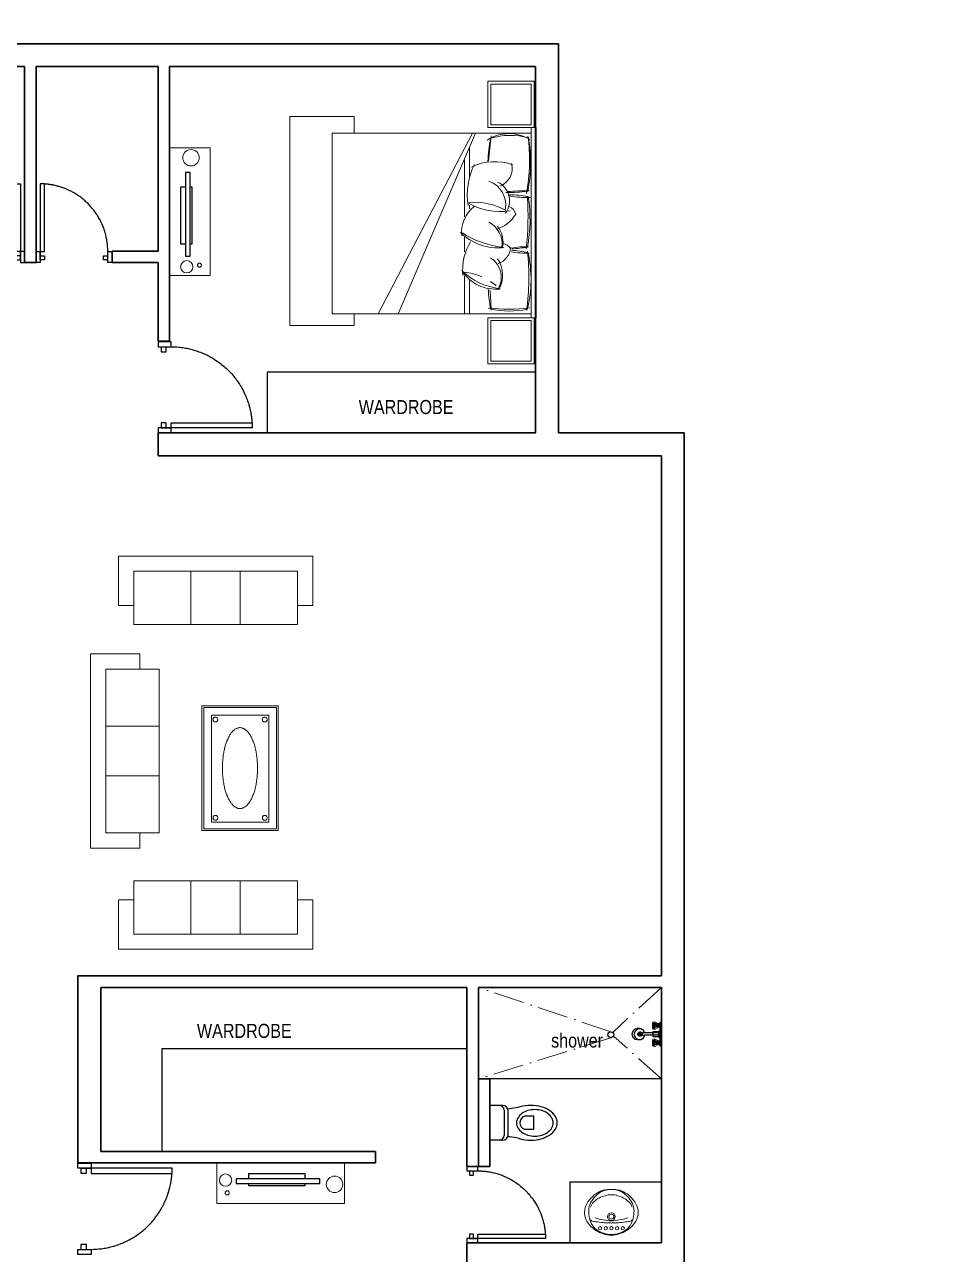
# Model space of a CAD drawing. Extents: x -454308 to 890911, y -14103 to 1343694.
# Drawn here: x 214503.1 to 214859.8, y 650971 to 651454.5 of the extents above; entities that cross this region are included whole.
import ezdxf

# ---------------------------------------------------------------- set-up
doc = ezdxf.new("R2010")
doc.units = 0
doc.header["$MEASUREMENT"] = 0
doc.header["$PDMODE"] = 32
doc.linetypes.add('ACAD_ISO10W100', pattern=[18, 12, -3, 0, -3])
doc.linetypes.add('DOT2', pattern=[3.175, 0, -3.175])
for name, color, linetype in [('A-Door', 144, 'Continuous'), ('cup', 126, 'Continuous'), ('ELE', 7, 'Continuous'), ('FUR', 250, 'Continuous'), ('FURNITURE', 250, 'Continuous'), ('PERSONA', 7, 'Continuous')]:
    doc.layers.add(name, color=color, linetype=linetype)
for name, color, linetype, lineweight in [('A-FURN', 35, 'Continuous', 5), ('A-Wall', 7, 'Continuous', 30), ('AR-FUR', 11, 'Continuous', 9), ('Muebles', 46, 'Continuous', 0), ('P-SANIT', 53, 'Continuous', 9), ('TILE', 252, 'Continuous', 0), ('TXT', 42, 'Continuous', 25)]:
    doc.layers.add(name, color=color, linetype=linetype, lineweight=lineweight)
doc.styles.add('AA_03.50', font='ARIALN.TTF', dxfattribs={"height": 8})
doc.styles.get("Standard").update_dxf_attribs({"font": 'stylu.ttf', "height": 7})
doc.dimstyles.new('AA_03.50', dxfattribs={"dimtxt": 9, "dimasz": 3.25, "dimexe": 1.75, "dimexo": 3.375, "dimgap": 0.09, "dimtad": 0, "dimdec": 0, "dimzin": 3, "dimdsep": 46, "dimlunit": 4, "dimtxsty": 'AA_03.50', "dimblk": 'DOTSMALL', "dimcen": 0.09, "dimclre": 7, "dimadec": 0, "dimazin": 0, "dimtfac": 1, "dimtdec": 0, "dimtofl": 0, "dimtmove": 0, "dimatfit": 3, "dimfxl": 1, "dimtolj": 1, "dimtzin": 0, "dimlwd": -1, "dimarcsym": 0})

# ---------------------------------------------------------------- blocks, each defined once
blk = doc.blocks.new('_DotSmall')
at = {"color": 0, "linetype": 'ByBlock', "const_width": 0.5}
blk.add_lwpolyline([(-0.0625, 0, 1), (0.0625, 0, 1)], format="xyb", close=True, dxfattribs=at)
blk = doc.blocks.new('*D746')
at = {"color": 7, "linetype": 'DOT2', "lineweight": -2}
for p, q in [((214584, 658231.83), (214584, 658117.15)), ((215059, 658231.83), (215059, 658117.15))]:
    blk.add_line(p, q, dxfattribs=at)
at = {"color": 0}
for p, q in [((214584, 658118.9), (214810.13, 658118.9)), ((215059, 658118.9), (214832.86, 658118.9)), ((219968.41, 647579.33), (219998.57, 647579.33)), ((220046.41, 647579.33), (220016.24, 647579.33))]:
    blk.add_line(p, q, dxfattribs=at)
at = {"color": 7, "lineweight": -2}
for p, q in [((219968.41, 647576.48), (219968.41, 647577.58)), ((220046.41, 647576.48), (220046.41, 647577.58))]:
    blk.add_line(p, q, dxfattribs=at)
at = {"layer": 'DEFPOINTS', "color": 0, "lineweight": 30}
for p in [(214584, 658235.21), (215059, 658235.21), (214584, 658118.9), (219968.41, 647579.86), (219968.41, 647579.33), (220046.41, 647579.86)]:
    blk.add_point(p, dxfattribs=at)
at = {"color": 0, "xscale": 3.25, "yscale": 3.25, "zscale": 3.25, "rotation": 180}
for p in [(214584, 658118.9), (219968.41, 647579.33)]:
    blk.add_blockref('_DotSmall', p, dxfattribs=at)
at = {"color": 0, "xscale": 3.25, "yscale": 3.25, "zscale": 3.25}
for p in [(215059, 658118.9), (220046.41, 647579.33)]:
    blk.add_blockref('_DotSmall', p, dxfattribs=at)
at = {"color": 0, "lineweight": 30, "char_height": 8, "attachment_point": 5, "style": 'AA_03.50'}
for s, insert in [('\\A1;39\'-7"', (214821.5, 658118.9)), ('\\A1;6\'-6"', (220007.41, 647579.33))]:
    blk.add_mtext(s, dxfattribs=dict(at, insert=insert))
blk = doc.blocks.new('*D763')
at = {"color": 7, "linetype": 'DOT2', "lineweight": -2}
for p, q in [((214587.37, 658235.21), (214746.27, 658235.21)), ((214587.37, 657642.21), (214746.27, 657642.21))]:
    blk.add_line(p, q, dxfattribs=at)
at = {"color": 0}
for p, q in [((214744.52, 658235.21), (214744.52, 657950.2)), ((214744.52, 657642.21), (214744.52, 657927.21)), ((219843.78, 648076.86), (219843.78, 648021.92)), ((219843.78, 647944.86), (219843.78, 647999.8))]:
    blk.add_line(p, q, dxfattribs=at)
at = {"color": 7, "lineweight": -2}
for p, q in [((219846.08, 648076.86), (219845.53, 648076.86)), ((219846.08, 647944.86), (219845.53, 647944.86))]:
    blk.add_line(p, q, dxfattribs=at)
at = {"layer": 'DEFPOINTS', "color": 0, "lineweight": 30}
for p in [(214584, 658235.21), (214744.52, 658235.21), (214584, 657642.21), (219842.7, 648076.86), (219842.7, 647944.86), (219843.78, 647944.86)]:
    blk.add_point(p, dxfattribs=at)
at = {"color": 0, "xscale": 3.25, "yscale": 3.25, "zscale": 3.25}
for p, rotation in [((214744.52, 658235.21), 90), ((214744.52, 657642.21), 270), ((219843.78, 648076.86), 90), ((219843.78, 647944.86), 270)]:
    blk.add_blockref('_DotSmall', p, dxfattribs=dict(at, rotation=rotation))
at = {"color": 0, "lineweight": 30, "char_height": 8, "attachment_point": 5, "rotation": 90, "style": 'AA_03.50'}
for s, insert in [('\\A1;49\'-5"', (214744.52, 657938.71)), ('\\A1;11\'-0"', (219843.78, 648010.86))]:
    blk.add_mtext(s, dxfattribs=dict(at, insert=insert))
blk = doc.blocks.new('reg')
at = {"layer": 'A-Door'}
blk.add_lwpolyline([(214608.39, 654484.82), (214610.06, 654484.82), (214610.06, 654489.14), (214608.39, 654489.14), (214608.39, 654484.82), (214610.06, 654484.82), (214610.06, 654485.82), (214611.72, 654485.82), (214611.72, 654487.48), (214610.06, 654487.48), (214610.06, 654489.14), (214610.07, 654490.01), (214610.09, 654490.5), (214610.12, 654490.97), (214610.17, 654491.61), (214610.22, 654492.09), (214610.27, 654492.54), (214610.33, 654492.97), (214610.4, 654493.4), (214610.47, 654493.83), (214610.55, 654494.26), (214610.65, 654494.73), (214610.71, 654495.02), (214610.83, 654495.53), (214610.96, 654496.03), (214611.12, 654496.58), (214611.23, 654496.96), (214611.35, 654497.35), (214611.53, 654497.88), (214611.66, 654498.24), (214611.87, 654498.8), (214612.03, 654499.2), (214612.21, 654499.62), (214612.35, 654499.95), (214612.51, 654500.3), (214612.74, 654500.78), (214612.92, 654501.15), (214613.18, 654501.65), (214613.46, 654502.16), (214613.69, 654502.56), (214614.04, 654503.15), (214614.21, 654503.4), (214614.41, 654503.73), (214614.72, 654504.18), (214615.01, 654504.6), (214615.27, 654504.95), (214615.55, 654505.32), (214615.83, 654505.68), (214616.16, 654506.09), (214616.56, 654506.56), (214616.82, 654506.85), (214617.23, 654507.3), (214617.48, 654507.57), (214617.84, 654507.94), (214618.15, 654508.24), (214618.39, 654508.47), (214618.64, 654508.7), (214618.98, 654509.01), (214619.37, 654509.35), (214619.76, 654509.67), (214620.2, 654510.03), (214620.71, 654510.43), (214621.12, 654510.72), (214621.56, 654511.03), (214622, 654511.33), (214622.32, 654511.54), (214622.75, 654511.81), (214623.17, 654512.06), (214623.57, 654512.29), (214623.94, 654512.49), (214624.25, 654512.66), (214624.62, 654512.85), (214624.93, 654513.01), (214625.22, 654513.15), (214625.49, 654513.27), (214625.81, 654513.42), (214626.06, 654513.53), (214626.31, 654513.63), (214626.57, 654513.74), (214626.87, 654513.86), (214627.14, 654513.97), (214627.4, 654514.06), (214627.78, 654514.2), (214627.78, 654514.2), (214628.11, 654514.32), (214628.35, 654514.4), (214628.59, 654514.48), (214628.59, 654514.48), (214628.97, 654514.59), (214629.21, 654514.66), (214629.21, 654514.66), (214629.47, 654514.74), (214629.47, 654514.74), (214629.72, 654514.81), (214629.72, 654514.81), (214629.98, 654514.88), (214629.98, 654514.88), (214630.38, 654514.98), (214630.38, 654514.98), (214630.79, 654515.07), (214630.79, 654515.07), (214631.23, 654515.17), (214631.66, 654515.25), (214631.81, 654515.28), (214631.92, 654515.3), (214632.1, 654515.33), (214632.24, 654515.36), (214632.43, 654515.39), (214632.52, 654515.4), (214632.67, 654515.42), (214632.76, 654515.44), (214632.86, 654515.45), (214632.98, 654515.47), (214633.1, 654515.49), (214633.18, 654515.5), (214633.27, 654515.51), (214633.37, 654515.52), (214633.47, 654515.53), (214633.58, 654515.55), (214633.7, 654515.56), (214633.89, 654515.58), (214634.03, 654515.59), (214634.16, 654515.61), (214634.32, 654515.62), (214634.4, 654515.63), (214634.51, 654515.64), (214634.64, 654515.65), (214634.76, 654515.66), (214634.85, 654515.66), (214634.97, 654515.72), (214636.63, 654515.72), (214636.63, 654484.82), (214638.3, 654484.82), (214638.3, 654489.14), (214636.63, 654489.14), (214636.63, 654487.48), (214634.97, 654487.48), (214634.97, 654485.82), (214636.63, 654485.82), (214636.63, 654489.14), (214634.97, 654489.14), (214634.97, 654515.72)], dxfattribs=at)
blk = doc.blocks.new('eert')
at = {"layer": 'A-Door'}
blk.add_lwpolyline([(215530.53, 654326.38), (215530.53, 654324.39), (215525.36, 654324.39), (215525.36, 654326.38), (215530.53, 654326.38), (215530.53, 654324.39), (215529.34, 654324.39), (215529.34, 654322.4), (215527.35, 654322.4), (215527.35, 654324.39), (215525.36, 654324.39), (215524.31, 654324.37), (215523.74, 654324.35), (215523.16, 654324.31), (215522.39, 654324.25), (215521.83, 654324.19), (215521.29, 654324.13), (215520.77, 654324.06), (215520.25, 654323.98), (215519.73, 654323.89), (215519.22, 654323.79), (215518.66, 654323.68), (215518.31, 654323.6), (215517.7, 654323.45), (215517.1, 654323.3), (215516.45, 654323.12), (215515.98, 654322.98), (215515.52, 654322.83), (215514.88, 654322.62), (215514.45, 654322.46), (215513.78, 654322.21), (215513.3, 654322.02), (215512.8, 654321.81), (215512.4, 654321.63), (215511.98, 654321.44), (215511.41, 654321.17), (215510.96, 654320.95), (215510.37, 654320.64), (215509.76, 654320.31), (215509.27, 654320.03), (215508.57, 654319.61), (215508.26, 654319.41), (215507.88, 654319.16), (215507.33, 654318.79), (215506.83, 654318.45), (215506.41, 654318.14), (215505.97, 654317.81), (215505.53, 654317.47), (215505.04, 654317.07), (215504.48, 654316.59), (215504.13, 654316.29), (215503.59, 654315.79), (215503.27, 654315.48), (215502.83, 654315.06), (215502.47, 654314.69), (215502.19, 654314.4), (215501.91, 654314.1), (215501.54, 654313.69), (215501.14, 654313.22), (215500.75, 654312.76), (215500.32, 654312.23), (215499.85, 654311.61), (215499.49, 654311.13), (215499.12, 654310.6), (215498.76, 654310.07), (215498.51, 654309.69), (215498.19, 654309.17), (215497.89, 654308.66), (215497.61, 654308.18), (215497.37, 654307.74), (215497.17, 654307.37), (215496.94, 654306.93), (215496.75, 654306.56), (215496.59, 654306.21), (215496.43, 654305.88), (215496.26, 654305.5), (215496.13, 654305.21), (215496, 654304.91), (215495.87, 654304.59), (215495.73, 654304.23), (215495.6, 654303.91), (215495.48, 654303.6), (215495.32, 654303.14), (215495.32, 654303.14), (215495.18, 654302.75), (215495.09, 654302.46), (215494.99, 654302.17), (215494.99, 654302.17), (215494.85, 654301.72), (215494.77, 654301.43), (215494.77, 654301.43), (215494.68, 654301.11), (215494.68, 654301.11), (215494.6, 654300.82), (215494.6, 654300.82), (215494.51, 654300.5), (215494.51, 654300.5), (215494.39, 654300.03), (215494.39, 654300.03), (215494.28, 654299.54), (215494.28, 654299.54), (215494.17, 654299.01), (215494.06, 654298.49), (215494.03, 654298.31), (215494, 654298.18), (215493.97, 654297.96), (215493.94, 654297.8), (215493.9, 654297.57), (215493.88, 654297.46), (215493.86, 654297.28), (215493.84, 654297.18), (215493.82, 654297.06), (215493.8, 654296.9), (215493.78, 654296.77), (215493.77, 654296.67), (215493.75, 654296.56), (215493.74, 654296.45), (215493.73, 654296.32), (215493.71, 654296.19), (215493.69, 654296.05), (215493.67, 654295.82), (215493.65, 654295.65), (215493.64, 654295.49), (215493.62, 654295.3), (215493.61, 654295.21), (215493.6, 654295.08), (215493.59, 654294.92), (215493.58, 654294.78), (215493.58, 654294.67), (215493.5, 654294.52), (215493.5, 654292.53), (215530.53, 654292.53), (215530.53, 654290.54), (215525.36, 654290.54), (215525.36, 654292.53), (215527.35, 654292.53), (215527.35, 654294.52), (215529.34, 654294.52), (215529.34, 654292.53), (215525.36, 654292.53), (215525.36, 654294.52), (215493.5, 654294.52)], dxfattribs=at)
blk = doc.blocks.new('cdsaf')
at = {"color": 5}
for p, q in [((1185429.42, 734143.15, 20311.96), (1185429.42, 734106.36, 20311.96)), ((1185431.44, 734143.15, 20311.96), (1185429.42, 734143.15, 20311.96)), ((1185431.44, 734106.36, 20311.96), (1185431.44, 734143.15, 20311.96)), ((1185427.16, 734136.71, 20311.96), (1185427.16, 734111.82, 20311.96)), ((1185429.42, 734136.71, 20311.96), (1185427.16, 734136.71, 20311.96)), ((1185432.29, 734136.71, 20311.96), (1185431.44, 734136.71, 20311.96)), ((1185432.29, 734111.82, 20311.96), (1185432.29, 734136.71, 20311.96)), ((1185427.16, 734111.82, 20311.96), (1185429.42, 734111.82, 20311.96)), ((1185431.44, 734111.82, 20311.96), (1185432.29, 734111.82, 20311.96)), ((1185429.42, 734106.36, 20311.96), (1185431.44, 734106.36, 20311.96))]:
    blk.add_line(p, q, dxfattribs=at)
blk = doc.blocks.new('WEWEEQ')
at = {"layer": 'Muebles'}
blk.add_lwpolyline([(1107845.51, 737873.28), (1107829.48, 737873.28), (1107829.48, 737823.12), (1107845.51, 737823.12)], close=True, dxfattribs=at)
for centre, radius in [((1107838.73, 737869.84), 2.43), ((1107833.71, 737869.19), 0.81), ((1107837.04, 737826.97), 3.24)]:
    blk.add_circle(centre, radius, dxfattribs=at)
at = {"color": 6, "linetype": 'ByBlock', "lineweight": 5, "xscale": 0.8945132207591084, "yscale": 0.8945132207591084, "zscale": 0.8945132207591084, "rotation": 180}
blk.add_blockref('cdsaf', (2168221.49, 1394533.53, 55552.59), dxfattribs=at)
blk = doc.blocks.new('bed 111111')
at = {"layer": 'AR-FUR'}
for p, q in [((-0.865, 1.394), (-0.865, -0.5)), ((-0.817, 1.394), (-0.865, 1.394)), ((-0.817, -0.5), (-0.817, 1.394)), ((-0.263, -0.444), (0.509, 1.356)), ((-0.151, 0.592), (-0.151, 0.739)), ((-0.202, 0.274), (-0.202, 0.311)), ((-0.865, -0.5), (-0.817, -0.5))]:
    blk.add_line(p, q, dxfattribs=at)
at = {"layer": 'AR-FUR', "color": 251}
for p, q in [((-0.817, 1.356), (1.166, 1.356)), ((-0.231, -0.444), (0.707, 1.356)), ((-0.202, 1.016), (-0.202, 1.356)), ((-0.151, 0.977), (-0.151, 1.356)), ((1.166, -0.444), (1.166, 1.356)), ((-0.151, -0.177), (-0.151, 0.39)), ((-0.202, -0.297), (-0.202, -0.01)), ((-0.817, -0.444), (1.166, -0.444))]:
    blk.add_line(p, q, dxfattribs=at)
at = {"layer": 'AR-FUR'}
for points in [[(-0.385, 1.854), (-0.385, 1.394), (-0.845, 1.394), (-0.845, 1.854)], [(-0.413, 1.827), (-0.413, 1.422), (-0.817, 1.422), (-0.817, 1.827)], [(-0.385, -0.96), (-0.385, -0.5), (-0.845, -0.5), (-0.845, -0.96)], [(-0.413, -0.932), (-0.413, -0.527), (-0.817, -0.527), (-0.817, -0.932)]]:
    blk.add_lwpolyline(points, close=True, dxfattribs=at)
at = {"layer": 'AR-FUR', "extrusion": (0, 0, -1)}
for centre, major_axis, start_param, end_param in [((0.414, 1.016), (0.869, -0.869), 2.135358, 2.596989), ((-0.603, 0.455), (-0.617, -0.617), 2.151233, 2.577546), ((-1.943, 1.026), (1.101, -1.101), 5.317309, 5.441753), ((-0.248, 0.968), (0.201, -0.201), 1.751453, 2.903235), ((-0.46, 0.712), (0.281, -0.281), 3.804818, 4.933588), ((-0.665, 0.918), (-0.376, -0.376), 3.823105, 4.483365), ((-0.6, 1.458), (-0.52, -0.52), -0.757256, -0.529592), ((-0.427, 0.678), (0.132, -0.132), 2.441833, 3.593049), ((0.667, 0.415), (-1.041, -1.041), 0.630608, 0.974387), ((-0.763, 1.425), (0.522, -0.522), 0.585091, 0.82334), ((-0.594, -0.289), (-0.705, -0.705), 2.16954, 2.32419), ((-0.529, 0.748), (0.0636, -0.0636), 0.857002, 1.830616), ((-0.279, 0.642), (-0.182, -0.182), 0.120756, 1.023991), ((-0.489, 0.16), (0.381, -0.381), 3.825535, 4.703193), ((-0.384, 0.201), (-0.228, -0.228), 1.31402, 2.087383), ((-0.457, 0.546), (-0.236, -0.236), 3.827833, 4.821859), ((-0.558, 0.387), (-0.076, -0.076), -0.407023, 0.572892), ((-0.393, 0.23), (0.147, -0.147), 1.241939, 2.981597), ((-0.507, -0.288), (0.442, -0.442), 3.766461, 4.474078), ((-0.842, 0.167), (-0.468, -0.468), 3.758339, 4.39729), ((0.623, -0.148), (1.014, -1.014), 2.182404, 2.554333), ((-0.599, 1.206), (-0.732, -0.732), -0.784247, -0.602664), ((-0.585, -1.358), (1.064, -1.064), 3.795161, 3.941764), ((-0.435, -0.094), (-0.136, -0.136), 0.534678, 1.98218), ((-0.452, 0.353), (-0.363, -0.363), -1.247956, -0.42416), ((-1.854, -0.113), (-1.039, -1.039), 3.961011, 4.118365), ((-0.606, 0.24), (0.468, -0.468), 0.486234, 1.065936)]:
    blk.add_ellipse(centre, major_axis=major_axis, ratio=1, start_param=start_param, end_param=end_param, dxfattribs=at)
at = {"layer": 'AR-FUR', "color": 251, "extrusion": (0, 0, -1)}
for centre, major_axis, start_param, end_param in [((1.563, 0.993), (-1.666, -1.666), 0.673847, 0.924545), ((-0.585, -0.604), (1.353, -1.353), 3.814055, 4.030079), ((1.553, 1.331), (-1.393, -1.393), 0.677, 0.778682), ((-0.284, 0.993), (-0.166, -0.166), -0.207552, 1.319983), ((-0.587, 0.446), (0.47, -0.47), 4.076, 4.671895), ((-0.087, 1.53), (0.42, -0.42), 1.362212, 1.484388), ((-0.087, 1.53), (0.42, -0.42), 0.892669, 1.199073), ((-0.756, 0.006), (0.527, -0.527), 3.872485, 4.116068), ((2.032, 0.38), (-1.992, -1.992), 0.715059, 0.90208), ((-0.278, 0.661), (0.176, -0.176), 1.274089, 2.475678), ((-0.634, -0.236), (0.66, -0.66), 4.043868, 4.496311), ((-0.314, 0.269), (-0.176, -0.176), -0.450892, 0.994118), ((-0.246, 0.903), (-0.466, -0.466), -0.857824, -0.280048), ((0.956, -0.174), (1.242, -1.242), 2.218366, 2.546274), ((-0.773, -0.749), (-0.669, -0.669), 2.320508, 2.537901), ((-0.802, 3.043), (-2.06, -2.06), -0.860991, -0.787253), ((11.174, -1.446), (8.228, -8.228), 2.444592, 2.466232), ((-0.595, -0.051), (-0.275, -0.275), -1.375906, -0.21834)]:
    blk.add_ellipse(centre, major_axis=major_axis, ratio=1, start_param=start_param, end_param=end_param, dxfattribs=at)
blk = doc.blocks.new('qeert')
at = {"layer": 'AR-FUR'}
blk.add_lwpolyline([(817.855, -506.245), (817.969, -506.245), (817.969, -506.885), (815.89, -506.885), (815.89, -506.245), (816.055, -506.245)], dxfattribs=at)
at = {"layer": 'AR-FUR', "rotation": 270}
blk.add_blockref('bed 111111', (816.499, -505.297), dxfattribs=at)
blk = doc.blocks.new('OVALIN PLANTA Nº 2')
at = {"layer": 'P-SANIT'}
for centre, radius in [((-0.102, -0.162), 0.015), ((-0.051, -0.162), 0.015), ((0, -0.162), 0.015), ((0.051, -0.162), 0.015), ((0.102, -0.162), 0.015), ((0, -0.266), 0.035), ((0, -0.266), 0.0225)]:
    blk.add_circle(centre, radius, dxfattribs=at)
for centre, radius, start, end in [((0.017, -0.399), 0.295, 99.9925, 113.5157), ((0.003, -0.345), 0.245, 90.7986, 107.628), ((0.009, -0.402), 0.297, 91.669, 98.331), ((-0.003, -0.345), 0.245, 72.372, 89.2014), ((-0.009, -0.402), 0.297, 81.669, 88.331), ((-0.017, -0.399), 0.295, 66.4843, 80.0075), ((-0.042, -0.325), 0.204, 139.4152, 162.642), ((0.031, -0.394), 0.304, 123.9103, 138.5833), ((0.003, -0.298), 0.205, 141.5769, 161.5925), ((-0.122, -0.372), 0.153, 97.9638, 111.7839), ((-0.009, -0.31), 0.204, 116.7862, 136.849), ((0.072, -1.754), 1.548, 95.4652, 97.9638), ((0.016, -0.399), 0.301, 106.8214, 120.9058), ((-0.002, -0.827), 0.619, 92.9716, 96.8438), ((-0.027, 0.115), 0.325, 268.7043, 274.7481), ((0.027, 0.115), 0.325, 265.2519, 271.2957), ((0.002, -0.827), 0.619, 83.1562, 87.0284), ((-0.016, -0.399), 0.301, 59.0942, 73.1786), ((-0.072, -1.754), 1.548, 82.0362, 84.5348), ((0.009, -0.31), 0.204, 43.151, 63.2138), ((-0.031, -0.394), 0.304, 41.4167, 56.0897), ((0.122, -0.372), 0.153, 68.2161, 82.0362), ((-0.003, -0.298), 0.205, 18.4075, 38.4231), ((0.042, -0.325), 0.204, 17.358, 40.5848), ((-0.134, -0.296), 0.107, 162.642, 183.6576), ((-0.107, -0.309), 0.134, 177.3925, 195.3301), ((0.039, -0.306), 0.242, 162.407, 179.1897), ((-0.028, -0.315), 0.176, 175.9697, 187.6164), ((-0.167, -0.258), 0.03, 111.7839, 166.7564), ((0.033, -0.821), 0.594, 93.1697, 107.6655), ((-0.033, -0.821), 0.594, 72.3345, 86.8303), ((0.167, -0.258), 0.03, 13.2436, 68.2161), ((-0.039, -0.306), 0.242, 0.8103, 17.593), ((0.028, -0.315), 0.176, 352.3836, 4.0303), ((0.134, -0.296), 0.107, 356.3424, 17.358), ((0.107, -0.309), 0.134, 344.6699, 2.6075), ((-0.06, -0.296), 0.183, 195.3301, 221.2175), ((-0.026, -0.315), 0.178, 187.6164, 210.8024), ((0.007, -0.258), 0.259, 217.8305, 235.1979), ((-0.1, -0.329), 0.0902, 195.555, 227.7101), ((0.074, -0.241), 0.301, 213.186, 226.814), ((-0.031, -0.279), 0.174, 222.0906, 243.055), ((-0.01, -0.258), 0.202, 240.4039, 257.0248), ((0.01, -0.258), 0.202, 282.9752, 299.5961), ((0.031, -0.279), 0.174, 296.945, 317.9094), ((-0.074, -0.241), 0.301, 313.186, 326.814), ((-0.007, -0.258), 0.259, 304.8021, 322.1695), ((0.1, -0.329), 0.0902, 312.2899, 344.445), ((0.026, -0.315), 0.178, 329.1976, 352.3836), ((0.06, -0.296), 0.183, 318.7825, 344.6699), ((-0.016, -0.296), 0.215, 234.441, 254.5665), ((0.005, -0.306), 0.207, 228.423, 248.4383), ((0, -0.208), 0.304, 256.1489, 270.0051), ((0.003, -0.304), 0.208, 249.2189, 269.2227), ((-0.006, -0.302), 0.161, 252.0048, 272.03), ((0.006, -0.302), 0.161, 267.97, 287.9952), ((-0.003, -0.304), 0.208, 270.7773, 290.7811), ((0, -0.208), 0.304, 269.9949, 283.8511), ((-0.005, -0.306), 0.207, 291.5617, 311.577), ((0.016, -0.296), 0.215, 285.4335, 305.559)]:
    blk.add_arc(centre, radius, start, end, dxfattribs=at)
blk = doc.blocks.new('qwewerer')
at = {"layer": 'ELE', "color": 30}
for p, q in [((5777.865, -153.825), (5777.865, -153.932)), ((5778.014, -153.825), (5778.014, -153.932)), ((5778.072, -154.116), (5777.806, -154.116)), ((5777.742, -154.18), (5777.742, -154.324)), ((5777.796, -154.163), (5778.083, -154.163)), ((5778.136, -154.18), (5778.136, -154.324)), ((5778.136, -154.324), (5777.742, -154.324))]:
    blk.add_line(p, q, dxfattribs=at)
for points in [[(5777.939, -153.559, 0.142494), (5777.869, -153.579, 0.10717), (5777.8, -153.647, 0.078641), (5777.758, -153.74, 0.066012), (5777.742, -153.861, 0.066012), (5777.758, -153.981, 0.019964), (5777.766, -154.006, 0.10717)], [(5778.114, -154.003, 0.017373), (5778.12, -153.981, 0.066012), (5778.136, -153.861, 0.066012), (5778.12, -153.74, 0.078641), (5778.079, -153.647, 0.10717), (5778.01, -153.579, 0.142494), (5777.939, -153.559, 0.142494)]]:
    blk.add_lwpolyline(points, format="xyb", dxfattribs=at)
blk.add_lwpolyline([(5777.94, -153.606, 0.130744), (5777.886, -153.62, 0.106529), (5777.834, -153.667, 0.083979), (5777.802, -153.731, 0.07291), (5777.79, -153.813, 0.07291), (5777.802, -153.895, 0.083979), (5777.834, -153.96, 0.106529), (5777.886, -154.006, 0.130744), (5777.94, -154.021, 0.130744), (5777.995, -154.006, 0.106529), (5778.047, -153.96, 0.083979), (5778.079, -153.895, 0.07291), (5778.091, -153.813, 0.07291), (5778.079, -153.731, 0.083979), (5778.047, -153.667, 0.106529), (5777.995, -153.62, 0.130744)], format="xyb", close=True, dxfattribs=at)
for points in [[(5778.014, -153.825), (5777.865, -153.825)], [(5777.766, -154.006), (5777.785, -154.12)], [(5778.114, -154.003), (5778.094, -154.12)]]:
    blk.add_lwpolyline(points, dxfattribs=at)
for centre, radius, start, end in [((5777.939, -153.904), 0.0794, 200.2256, 339.7744), ((5777.806, -154.18), 0.0639, 90, 180), ((5778.072, -154.18), 0.0639, 0, 90), ((5777.796, -154.216), 0.0532, 90, 180), ((5778.083, -154.216), 0.0532, 0, 90)]:
    blk.add_arc(centre, radius, start, end, dxfattribs=at)
at = {"layer": 'TILE', "linetype": 'Continuous', "lineweight": 5}
for p, q in [((5777.879, -153.955), (5777.879, -153.956)), ((5778.098, -154.095), (5778.098, -154.115))]:
    blk.add_line(p, q, dxfattribs=at)
blk = doc.blocks.new('ertet')
at = {"layer": 'AR-FUR'}
for p, q in [((214935.34, 654257.37), (214935.34, 654287.33)), ((214935.34, 654287.33), (214984.37, 654287.33)), ((214936.04, 654258.07), (214936.04, 654286.63)), ((214936.04, 654286.63), (214983.67, 654286.63)), ((214983.67, 654286.63), (214983.67, 654258.07)), ((214984.37, 654287.33), (214984.37, 654257.37)), ((214938.59, 654261.07), (214938.59, 654283.63)), ((214938.59, 654283.63), (214980.75, 654283.63)), ((214939.41, 654282.23), (214939.37, 654282.07)), ((214939.37, 654282.07), (214939.41, 654281.86)), ((214939.45, 654282.44), (214939.41, 654282.23)), ((214939.41, 654281.86), (214939.45, 654281.7)), ((214939.53, 654282.6), (214939.45, 654282.44)), ((214939.45, 654281.7), (214939.53, 654281.53)), ((214939.65, 654282.72), (214939.53, 654282.6)), ((214939.53, 654281.53), (214939.65, 654281.37)), ((214939.82, 654282.85), (214939.65, 654282.72)), ((214939.65, 654281.37), (214939.82, 654281.24)), ((214939.94, 654282.93), (214939.82, 654282.85)), ((214939.82, 654281.24), (214939.94, 654281.16)), ((214940.15, 654283.01), (214939.94, 654282.93)), ((214939.94, 654281.16), (214940.15, 654281.12)), ((214940.35, 654283.01), (214940.15, 654283.01)), ((214940.15, 654281.12), (214940.35, 654281.08)), ((214940.52, 654283.01), (214940.35, 654283.01)), ((214940.35, 654281.08), (214940.52, 654281.12)), ((214940.72, 654282.93), (214940.52, 654283.01)), ((214940.52, 654281.12), (214940.72, 654281.16)), ((214940.89, 654282.85), (214940.72, 654282.93)), ((214940.72, 654281.16), (214940.89, 654281.24)), ((214941.01, 654282.72), (214940.89, 654282.85)), ((214940.89, 654281.24), (214941.01, 654281.37)), ((214941.13, 654282.6), (214941.01, 654282.72)), ((214941.01, 654281.37), (214941.13, 654281.53)), ((214941.22, 654282.44), (214941.13, 654282.6)), ((214941.13, 654281.53), (214941.22, 654281.7)), ((214941.3, 654282.23), (214941.22, 654282.44)), ((214941.22, 654281.7), (214941.3, 654281.86)), ((214941.3, 654282.07), (214941.3, 654282.23)), ((214941.3, 654281.86), (214941.3, 654282.07)), ((214978.08, 654282.44), (214978.04, 654282.23)), ((214978.04, 654282.23), (214978.04, 654282.07)), ((214978.04, 654282.07), (214978.04, 654281.86)), ((214978.04, 654281.86), (214978.08, 654281.7)), ((214978.2, 654282.6), (214978.08, 654282.44)), ((214978.08, 654281.7), (214978.2, 654281.53)), ((214978.29, 654282.72), (214978.2, 654282.6)), ((214978.2, 654281.53), (214978.29, 654281.37)), ((214978.45, 654282.85), (214978.29, 654282.72)), ((214978.29, 654281.37), (214978.45, 654281.24)), ((214978.61, 654282.93), (214978.45, 654282.85)), ((214978.45, 654281.24), (214978.61, 654281.16)), ((214978.78, 654283.01), (214978.61, 654282.93)), ((214978.61, 654281.16), (214978.78, 654281.12)), ((214978.98, 654283.01), (214978.78, 654283.01)), ((214978.78, 654281.12), (214978.98, 654281.08)), ((214979.19, 654283.01), (214978.98, 654283.01)), ((214978.98, 654281.08), (214979.19, 654281.12)), ((214979.35, 654282.93), (214979.19, 654283.01)), ((214979.19, 654281.12), (214979.35, 654281.16)), ((214979.52, 654282.85), (214979.35, 654282.93)), ((214979.35, 654281.16), (214979.52, 654281.24)), ((214979.64, 654282.72), (214979.52, 654282.85)), ((214979.52, 654281.24), (214979.64, 654281.37)), ((214979.76, 654282.6), (214979.64, 654282.72)), ((214979.64, 654281.37), (214979.76, 654281.53)), ((214979.85, 654282.44), (214979.76, 654282.6)), ((214979.76, 654281.53), (214979.85, 654281.7)), ((214979.93, 654282.23), (214979.85, 654282.44)), ((214979.85, 654281.7), (214979.93, 654281.86)), ((214979.93, 654282.07), (214979.93, 654282.23)), ((214979.93, 654281.86), (214979.93, 654282.07)), ((214980.75, 654283.63), (214980.75, 654261.07)), ((214945.98, 654275.7), (214945.78, 654275.53)), ((214946.27, 654275.9), (214945.98, 654275.7)), ((214946.52, 654276.11), (214946.27, 654275.9)), ((214946.85, 654276.27), (214946.52, 654276.11)), ((214947.13, 654276.44), (214946.85, 654276.27)), ((214947.42, 654276.64), (214947.13, 654276.44)), ((214947.75, 654276.81), (214947.42, 654276.64)), ((214948.12, 654276.97), (214947.75, 654276.81)), ((214948.45, 654277.14), (214948.12, 654276.97)), ((214948.82, 654277.26), (214948.45, 654277.14)), ((214949.19, 654277.42), (214948.82, 654277.26)), ((214949.56, 654277.59), (214949.19, 654277.42)), ((214949.97, 654277.71), (214949.56, 654277.59)), ((214950.34, 654277.88), (214949.97, 654277.71)), ((214950.75, 654278), (214950.34, 654277.88)), ((214951.2, 654278.12), (214950.75, 654278)), ((214951.61, 654278.24), (214951.2, 654278.12)), ((214952.07, 654278.33), (214951.61, 654278.24)), ((214952.52, 654278.45), (214952.07, 654278.33)), ((214952.97, 654278.53), (214952.52, 654278.45)), ((214953.42, 654278.66), (214952.97, 654278.53)), ((214953.92, 654278.74), (214953.42, 654278.66)), ((214954.37, 654278.82), (214953.92, 654278.74)), ((214954.86, 654278.86), (214954.37, 654278.82)), ((214955.35, 654278.94), (214954.86, 654278.86)), ((214955.85, 654278.98), (214955.35, 654278.94)), ((214956.34, 654279.07), (214955.85, 654278.98)), ((214956.83, 654279.11), (214956.34, 654279.07)), ((214957.33, 654279.15), (214956.83, 654279.11)), ((214957.82, 654279.19), (214957.33, 654279.15)), ((214958.35, 654279.19), (214957.82, 654279.19)), ((214958.89, 654279.23), (214958.35, 654279.19)), ((214959.38, 654279.23), (214958.89, 654279.23)), ((214959.87, 654279.23), (214959.38, 654279.23)), ((214960.37, 654279.23), (214959.87, 654279.23)), ((214960.9, 654279.23), (214960.37, 654279.23)), ((214961.44, 654279.19), (214960.9, 654279.23)), ((214961.93, 654279.19), (214961.44, 654279.19)), ((214962.42, 654279.15), (214961.93, 654279.19)), ((214962.92, 654279.11), (214962.42, 654279.15)), ((214963.45, 654279.07), (214962.92, 654279.11)), ((214963.9, 654278.98), (214963.45, 654279.07)), ((214964.39, 654278.94), (214963.9, 654278.98)), ((214964.93, 654278.86), (214964.39, 654278.94)), ((214965.38, 654278.82), (214964.93, 654278.86)), ((214965.87, 654278.74), (214965.38, 654278.82)), ((214966.33, 654278.66), (214965.87, 654278.74)), ((214966.78, 654278.53), (214966.33, 654278.66)), ((214967.23, 654278.45), (214966.78, 654278.53)), ((214967.68, 654278.33), (214967.23, 654278.45)), ((214968.13, 654278.24), (214967.68, 654278.33)), ((214968.55, 654278.12), (214968.13, 654278.24)), ((214969, 654278), (214968.55, 654278.12)), ((214969.41, 654277.88), (214969, 654278)), ((214969.78, 654277.71), (214969.41, 654277.88)), ((214970.19, 654277.59), (214969.78, 654277.71)), ((214970.6, 654277.42), (214970.19, 654277.59)), ((214970.93, 654277.26), (214970.6, 654277.42)), ((214971.3, 654277.14), (214970.93, 654277.26)), ((214971.67, 654276.97), (214971.3, 654277.14)), ((214972, 654276.81), (214971.67, 654276.97)), ((214972.33, 654276.64), (214972, 654276.81)), ((214972.61, 654276.44), (214972.33, 654276.64)), ((214972.94, 654276.27), (214972.61, 654276.44)), ((214973.23, 654276.11), (214972.94, 654276.27)), ((214973.48, 654275.9), (214973.23, 654276.11)), ((214973.76, 654275.7), (214973.48, 654275.9)), ((214974.01, 654275.53), (214973.76, 654275.7)), ((214944.01, 654272.78), (214943.97, 654272.53)), ((214943.97, 654272.53), (214943.97, 654272.33)), ((214943.97, 654272.33), (214943.97, 654272.08)), ((214943.97, 654272.08), (214944.01, 654271.88)), ((214944.05, 654272.98), (214944.01, 654272.78)), ((214944.01, 654271.88), (214944.05, 654271.67)), ((214944.09, 654273.23), (214944.05, 654272.98)), ((214944.05, 654271.67), (214944.09, 654271.46)), ((214944.18, 654273.44), (214944.09, 654273.23)), ((214944.09, 654271.46), (214944.18, 654271.22)), ((214944.26, 654273.64), (214944.18, 654273.44)), ((214944.18, 654271.22), (214944.26, 654271.01)), ((214944.38, 654273.89), (214944.26, 654273.64)), ((214944.26, 654271.01), (214944.38, 654270.81)), ((214944.5, 654274.09), (214944.38, 654273.89)), ((214944.38, 654270.81), (214944.5, 654270.6)), ((214944.63, 654274.3), (214944.5, 654274.09)), ((214944.75, 654274.51), (214944.63, 654274.3)), ((214944.96, 654274.71), (214944.75, 654274.51)), ((214945.12, 654274.92), (214944.96, 654274.71)), ((214945.33, 654275.12), (214945.12, 654274.92)), ((214945.53, 654275.33), (214945.33, 654275.12)), ((214945.78, 654275.53), (214945.53, 654275.33)), ((214974.22, 654275.33), (214974.01, 654275.53)), ((214974.42, 654275.12), (214974.22, 654275.33)), ((214974.63, 654274.92), (214974.42, 654275.12)), ((214974.83, 654274.71), (214974.63, 654274.92)), ((214975, 654274.51), (214974.83, 654274.71)), ((214975.16, 654274.3), (214975, 654274.51)), ((214975.29, 654274.09), (214975.16, 654274.3)), ((214975.37, 654273.89), (214975.29, 654274.09)), ((214975.29, 654270.6), (214975.37, 654270.81)), ((214975.49, 654273.64), (214975.37, 654273.89)), ((214975.37, 654270.81), (214975.49, 654271.01)), ((214975.57, 654273.44), (214975.49, 654273.64)), ((214975.49, 654271.01), (214975.57, 654271.22)), ((214975.65, 654273.23), (214975.57, 654273.44)), ((214975.57, 654271.22), (214975.65, 654271.46)), ((214975.7, 654272.98), (214975.65, 654273.23)), ((214975.65, 654271.46), (214975.7, 654271.67)), ((214975.78, 654272.78), (214975.7, 654272.98)), ((214975.7, 654271.67), (214975.78, 654271.88)), ((214975.82, 654272.53), (214975.78, 654272.78)), ((214975.78, 654271.88), (214975.82, 654272.08)), ((214975.82, 654272.33), (214975.82, 654272.53)), ((214975.82, 654272.08), (214975.82, 654272.33)), ((214944.5, 654270.6), (214944.63, 654270.35)), ((214944.63, 654270.35), (214944.75, 654270.15)), ((214944.75, 654270.15), (214944.96, 654269.94)), ((214944.96, 654269.94), (214945.12, 654269.74)), ((214945.12, 654269.74), (214945.33, 654269.53)), ((214945.33, 654269.53), (214945.53, 654269.33)), ((214945.53, 654269.33), (214945.78, 654269.12)), ((214945.78, 654269.12), (214945.98, 654268.92)), ((214945.98, 654268.92), (214946.27, 654268.75)), ((214946.27, 654268.75), (214946.52, 654268.55)), ((214946.52, 654268.55), (214946.85, 654268.38)), ((214946.85, 654268.38), (214947.13, 654268.18)), ((214947.13, 654268.18), (214947.42, 654268.01)), ((214947.42, 654268.01), (214947.75, 654267.85)), ((214947.75, 654267.85), (214948.12, 654267.68)), ((214948.12, 654267.68), (214948.45, 654267.52)), ((214948.45, 654267.52), (214948.82, 654267.35)), ((214948.82, 654267.35), (214949.19, 654267.23)), ((214949.19, 654267.23), (214949.56, 654267.07)), ((214949.56, 654267.07), (214949.97, 654266.9)), ((214949.97, 654266.9), (214950.34, 654266.82)), ((214950.34, 654266.82), (214950.75, 654266.66)), ((214950.75, 654266.66), (214951.2, 654266.53)), ((214951.2, 654266.53), (214951.61, 654266.41)), ((214951.61, 654266.41), (214952.07, 654266.29)), ((214952.07, 654266.29), (214952.52, 654266.2)), ((214952.52, 654266.2), (214952.97, 654266.08)), ((214952.97, 654266.08), (214953.42, 654266)), ((214953.42, 654266), (214953.92, 654265.92)), ((214953.92, 654265.92), (214954.37, 654265.88)), ((214965.38, 654265.88), (214965.87, 654265.92)), ((214965.87, 654265.92), (214966.33, 654266)), ((214966.33, 654266), (214966.78, 654266.08)), ((214966.78, 654266.08), (214967.23, 654266.2)), ((214967.23, 654266.2), (214967.68, 654266.29)), ((214967.68, 654266.29), (214968.13, 654266.41)), ((214968.13, 654266.41), (214968.55, 654266.53)), ((214968.55, 654266.53), (214969, 654266.66)), ((214969, 654266.66), (214969.41, 654266.82)), ((214969.41, 654266.82), (214969.78, 654266.9)), ((214969.78, 654266.9), (214970.19, 654267.07)), ((214970.19, 654267.07), (214970.6, 654267.23)), ((214970.6, 654267.23), (214970.93, 654267.35)), ((214970.93, 654267.35), (214971.3, 654267.52)), ((214971.3, 654267.52), (214971.67, 654267.68)), ((214971.67, 654267.68), (214972, 654267.85)), ((214972, 654267.85), (214972.33, 654268.01)), ((214972.33, 654268.01), (214972.61, 654268.18)), ((214972.61, 654268.18), (214972.94, 654268.38)), ((214972.94, 654268.38), (214973.23, 654268.55)), ((214973.23, 654268.55), (214973.48, 654268.75)), ((214973.48, 654268.75), (214973.76, 654268.92)), ((214973.76, 654268.92), (214974.01, 654269.12)), ((214974.01, 654269.12), (214974.22, 654269.33)), ((214974.22, 654269.33), (214974.42, 654269.53)), ((214974.42, 654269.53), (214974.63, 654269.74)), ((214974.63, 654269.74), (214974.83, 654269.94)), ((214974.83, 654269.94), (214975, 654270.15)), ((214975, 654270.15), (214975.16, 654270.35)), ((214975.16, 654270.35), (214975.29, 654270.6)), ((214939.41, 654262.83), (214939.37, 654262.63)), ((214939.37, 654262.63), (214939.41, 654262.46)), ((214939.45, 654263.04), (214939.41, 654262.83)), ((214939.41, 654262.46), (214939.45, 654262.26)), ((214939.53, 654263.2), (214939.45, 654263.04)), ((214939.45, 654262.26), (214939.53, 654262.09)), ((214939.65, 654263.33), (214939.53, 654263.2)), ((214939.53, 654262.09), (214939.65, 654261.97)), ((214939.82, 654263.45), (214939.65, 654263.33)), ((214939.65, 654261.97), (214939.82, 654261.85)), ((214939.94, 654263.53), (214939.82, 654263.45)), ((214939.82, 654261.85), (214939.94, 654261.77)), ((214940.15, 654263.57), (214939.94, 654263.53)), ((214939.94, 654261.77), (214940.15, 654261.72)), ((214940.35, 654263.61), (214940.15, 654263.57)), ((214940.15, 654261.72), (214940.35, 654261.68)), ((214940.52, 654263.57), (214940.35, 654263.61)), ((214940.35, 654261.68), (214940.52, 654261.72)), ((214940.72, 654263.53), (214940.52, 654263.57)), ((214940.52, 654261.72), (214940.72, 654261.77)), ((214940.89, 654263.45), (214940.72, 654263.53)), ((214940.72, 654261.77), (214940.89, 654261.85)), ((214941.01, 654263.33), (214940.89, 654263.45)), ((214940.89, 654261.85), (214941.01, 654261.97)), ((214941.13, 654263.2), (214941.01, 654263.33)), ((214941.01, 654261.97), (214941.13, 654262.09)), ((214941.22, 654263.04), (214941.13, 654263.2)), ((214941.13, 654262.09), (214941.22, 654262.26)), ((214941.3, 654262.83), (214941.22, 654263.04)), ((214941.22, 654262.26), (214941.3, 654262.46)), ((214941.3, 654262.63), (214941.3, 654262.83)), ((214941.3, 654262.46), (214941.3, 654262.63)), ((214954.37, 654265.88), (214954.86, 654265.75)), ((214954.86, 654265.75), (214955.35, 654265.71)), ((214955.35, 654265.71), (214955.85, 654265.67)), ((214955.85, 654265.67), (214956.34, 654265.59)), ((214956.34, 654265.59), (214956.83, 654265.55)), ((214956.83, 654265.55), (214957.33, 654265.51)), ((214957.33, 654265.51), (214957.82, 654265.46)), ((214957.82, 654265.46), (214958.35, 654265.42)), ((214958.35, 654265.42), (214958.89, 654265.42)), ((214958.89, 654265.42), (214959.38, 654265.42)), ((214959.38, 654265.42), (214959.87, 654265.42)), ((214959.87, 654265.42), (214960.37, 654265.42)), ((214960.37, 654265.42), (214960.9, 654265.42)), ((214960.9, 654265.42), (214961.44, 654265.42)), ((214961.44, 654265.42), (214961.93, 654265.46)), ((214961.93, 654265.46), (214962.42, 654265.51)), ((214962.42, 654265.51), (214962.92, 654265.55)), ((214962.92, 654265.55), (214963.45, 654265.59)), ((214963.45, 654265.59), (214963.9, 654265.67)), ((214963.9, 654265.67), (214964.39, 654265.71)), ((214964.39, 654265.71), (214964.93, 654265.75)), ((214964.93, 654265.75), (214965.38, 654265.88)), ((214978.08, 654263.04), (214978.04, 654262.83)), ((214978.04, 654262.83), (214978.04, 654262.63)), ((214978.04, 654262.63), (214978.04, 654262.46)), ((214978.04, 654262.46), (214978.08, 654262.26)), ((214978.2, 654263.2), (214978.08, 654263.04)), ((214978.08, 654262.26), (214978.2, 654262.09)), ((214978.29, 654263.33), (214978.2, 654263.2)), ((214978.2, 654262.09), (214978.29, 654261.97)), ((214978.45, 654263.45), (214978.29, 654263.33)), ((214978.29, 654261.97), (214978.45, 654261.85)), ((214978.61, 654263.53), (214978.45, 654263.45)), ((214978.45, 654261.85), (214978.61, 654261.77)), ((214978.78, 654263.57), (214978.61, 654263.53)), ((214978.61, 654261.77), (214978.78, 654261.72)), ((214978.98, 654263.61), (214978.78, 654263.57)), ((214978.78, 654261.72), (214978.98, 654261.68)), ((214979.19, 654263.57), (214978.98, 654263.61)), ((214978.98, 654261.68), (214979.19, 654261.72)), ((214979.35, 654263.53), (214979.19, 654263.57)), ((214979.19, 654261.72), (214979.35, 654261.77)), ((214979.52, 654263.45), (214979.35, 654263.53)), ((214979.35, 654261.77), (214979.52, 654261.85)), ((214979.64, 654263.33), (214979.52, 654263.45)), ((214979.52, 654261.85), (214979.64, 654261.97)), ((214979.76, 654263.2), (214979.64, 654263.33)), ((214979.64, 654261.97), (214979.76, 654262.09)), ((214979.85, 654263.04), (214979.76, 654263.2)), ((214979.76, 654262.09), (214979.85, 654262.26)), ((214979.93, 654262.83), (214979.85, 654263.04)), ((214979.85, 654262.26), (214979.93, 654262.46)), ((214979.93, 654262.63), (214979.93, 654262.83)), ((214979.93, 654262.46), (214979.93, 654262.63)), ((214984.37, 654257.37), (214935.34, 654257.37)), ((214983.67, 654258.07), (214936.04, 654258.07)), ((214980.75, 654261.07), (214938.59, 654261.07))]:
    blk.add_line(p, q, dxfattribs=at)
for points in [[(214908.08, 654294.94), (214908.08, 654300.94), (214888.64, 654300.94), (214888.64, 654224.54), (214908.08, 654224.54), (214908.08, 654230.54)], [(215023.82, 654294.94), (215023.82, 654300.94), (215043.26, 654300.94), (215043.26, 654224.54), (215023.82, 654224.54), (215023.82, 654230.54)], [(214915.6, 654294.94), (214894.64, 654294.94), (214894.64, 654230.54), (214915.6, 654230.54), (214915.6, 654294.94)], [(215016.3, 654294.94), (215037.26, 654294.94), (215037.26, 654230.54), (215016.3, 654230.54), (215016.3, 654294.94)], [(214915.6, 654272.46), (214894.64, 654272.46)], [(215016.3, 654272.46), (215037.26, 654272.46)], [(214915.6, 654253.02), (214894.64, 654253.02)], [(215016.3, 654253.02), (215037.26, 654253.02)], [(214934.4, 654240.49), (214934.4, 654219.53), (214998.8, 654219.53), (214998.8, 654240.49), (214934.4, 654240.49)], [(214956.88, 654240.49), (214956.88, 654219.53)], [(214976.32, 654240.49), (214976.32, 654219.53)], [(214998.8, 654240.49), (214998.8, 654219.53)], [(214934.4, 654232.97), (214928.4, 654232.97), (214928.4, 654213.53), (215004.8, 654213.53), (215004.8, 654232.97), (214998.8, 654232.97)], [(214915.6, 654230.54), (214894.64, 654230.54)], [(215016.3, 654230.54), (215037.26, 654230.54)]]:
    blk.add_lwpolyline(points, dxfattribs=at)
blk = doc.blocks.new('s')
for p, q in [((59168, 41466), (59168, 41456)), ((59236, 41456), (59168, 41456)), ((59168, 41456), (59185, 41441)), ((59219, 41441), (59185, 41441)), ((59192, 41441), (59192, 41321)), ((59212, 41441), (59212, 41321)), ((59236, 41456), (59219, 41441)), ((59236, 41466), (59236, 41456)), ((59191, 41310), (59191, 41301)), ((59213, 41310), (59213, 41301)), ((59152, 41277), (59152, 41257)), ((59184, 41288), (59184, 41277)), ((59219, 41288), (59219, 41277)), ((59252, 41277), (59252, 41257))]:
    blk.add_line(p, q)
for centre, start, end in [((59142, 41321), 349.3898, 0), ((59262, 41321), 180, 190.6102)]:
    blk.add_arc(centre, 50, start, end)
for centre, major_axis, ratio, start_param, end_param in [((59202, 41277), (50, 0), 0.866025, 1.772154, 7.652624), ((59202, 41310), (11, 0), 0.875834, 2.978972, 6.445806), ((59202, 41257), (50, 0), 0.866025, 3.141593, 6.283185), ((59202, 41288), (17.5, 0), 0.866025, 2.351309, 7.073469), ((59202, 41277), (17.5, 0), 0.866025, 3.141593, 6.283185), ((59202, 41293), (14, 0), 0.866025, 2.474568, 6.95021), ((59202, 41301), (11, 0), 0.875834, 3.141593, 6.283185)]:
    blk.add_ellipse(centre, major_axis=major_axis, ratio=ratio, start_param=start_param, end_param=end_param)
blk = doc.blocks.new('SHOWER MIXER-P')
for p, q in [((-15, -17), (-15, -12)), ((15, -17), (15, -12))]:
    blk.add_line(p, q)
for points in [[(-100, -12), (100, -12), (100, 0), (-100, 0)], [(-20, -75), (20, -75), (20, -17), (-20, -17)]]:
    blk.add_lwpolyline(points, close=True)
blk = doc.blocks.new('EREWRRWE')
at = {"layer": 'FURNITURE'}
for p, q in [((158119.89, 672799.09), (158119.04, 672799.93)), ((158119.89, 672801.88), (158119.89, 672799.09)), ((158121.15, 672801.46), (158119.89, 672801.46)), ((158119.89, 672799.93), (158120.52, 672801.24)), ((158120.52, 672799.09), (158119.89, 672799.93)), ((158120.52, 672801.88), (158120.52, 672799.09)), ((158120.52, 672801.24), (158121.15, 672799.93)), ((158121.15, 672799.93), (158120.52, 672799.09)), ((158121.15, 672801.88), (158121.15, 672799.09)), ((158121.15, 672799.09), (158122, 672799.93)), ((158126.65, 672799.09), (158125.8, 672799.93)), ((158126.65, 672801.88), (158126.65, 672799.09)), ((158126.65, 672801.46), (158127.91, 672801.46)), ((158127.28, 672801.24), (158126.65, 672799.93)), ((158126.65, 672799.93), (158127.28, 672799.09)), ((158127.28, 672801.88), (158127.28, 672799.09)), ((158127.91, 672799.93), (158127.28, 672801.24)), ((158127.28, 672799.09), (158127.91, 672799.93)), ((158127.91, 672801.88), (158127.91, 672799.09)), ((158127.91, 672799.09), (158128.76, 672799.93))]:
    blk.add_line(p, q, dxfattribs=at)
at = {"layer": 'FURNITURE', "const_width": 0.215}
for points in [[(158119.04, 672799.09), (158119.41, 672798.88), (158121.63, 672798.88), (158122, 672799.09), (158122, 672799.93), (158121.37, 672801.24), (158119.67, 672801.24), (158119.04, 672799.93)], [(158128.76, 672799.09), (158128.39, 672798.88), (158126.17, 672798.88), (158125.8, 672799.09), (158125.8, 672799.93), (158126.43, 672801.24), (158128.13, 672801.24), (158128.76, 672799.93)]]:
    blk.add_lwpolyline(points, close=True, dxfattribs=at)
for points in [[(158122, 672799.93), (158119.04, 672799.93)], [(158125.8, 672799.93), (158128.76, 672799.93)], [(158122, 672799.09), (158119.04, 672799.09)], [(158125.8, 672799.09), (158128.76, 672799.09)]]:
    blk.add_lwpolyline(points, dxfattribs=at)
at = {"layer": 'FURNITURE', "xscale": 0.0452994030559635, "yscale": 0.0452994030559635, "zscale": 0.0452994030559635}
blk.add_blockref('SHOWER MIXER-P', (158123.9, 672802.42), dxfattribs=at)
at = {"layer": 'FURNITURE', "extrusion": (0, 0, -1), "xscale": 0.0452994030559635, "yscale": 0.0452994030559635, "zscale": -0.0452994030559635}
blk.add_blockref('s', (-160805.7, 670924.02), dxfattribs=at)

msp = doc.modelspace()

# ---------------------------------------------------------------- linework, layer by layer
at = {"lineweight": 30}
for p, q in [((214446.059, 651447.017), (214713.059, 651447.017)), ((214713.059, 651447.017), (214713.059, 651294.017)), ((214455.059, 651438.017), (214503.059, 651438.017)), ((214503.059, 651438.017), (214503.059, 651361.017)), ((214507.559, 651438.017), (214555.559, 651438.017)), ((214507.559, 651438.017), (214507.559, 651361.017)), ((214555.559, 651438.017), (214555.559, 651365.517)), ((214560.059, 651438.017), (214560.059, 651330.017)), ((214560.059, 651438.017), (214704.059, 651438.017)), ((214704.059, 651438.017), (214704.059, 651294.017)), ((214537.46, 651365.517), (214555.559, 651365.517)), ((214537.46, 651361.017), (214537.46, 651365.517)), ((214503.059, 651361.017), (214507.559, 651361.017)), ((214537.46, 651361.017), (214555.559, 651361.017)), ((214555.559, 651361.017), (214555.559, 651330.017)), ((214555.559, 651330.017), (214560.059, 651330.017)), ((214555.559, 651294.017), (214704.059, 651294.017)), ((214555.559, 651294.017), (214555.559, 651285.017)), ((214713.059, 651294.017), (214762.559, 651294.017)), ((214762.559, 651294.017), (214762.559, 651080.517)), ((214555.559, 651285.017), (214753.559, 651285.017)), ((214753.559, 651285.017), (214753.559, 651080.517)), ((214524.059, 651080.517), (214524.059, 651007.017)), ((214524.059, 651080.517), (214533.059, 651080.517)), ((214533.059, 651080.517), (214753.559, 651080.517)), ((214762.559, 651080.517), (214762.559, 650966.517)), ((214533.059, 651076.017), (214533.059, 651011.517)), ((214533.059, 651076.017), (214677.059, 651076.017)), ((214677.059, 651076.017), (214677.059, 651005.517)), ((214681.559, 651076.017), (214681.559, 651005.517)), ((214681.559, 651076.017), (214753.559, 651076.017)), ((214753.559, 651076.017), (214753.559, 650975.517)), ((214681.559, 651040.017), (214686.059, 651040.017)), ((214686.059, 651040.017), (214686.059, 651005.517)), ((214524.059, 651007.017), (214641.059, 651007.017)), ((214533.059, 651011.517), (214641.059, 651011.517)), ((214641.059, 651011.517), (214641.059, 651007.017)), ((214677.059, 651005.517), (214681.559, 651005.517)), ((214681.559, 651005.517), (214686.059, 651005.517)), ((214677.059, 650975.517), (214753.559, 650975.517)), ((214677.059, 650975.517), (214677.059, 650863.017))]:
    msp.add_line(p, q, dxfattribs=at)
at = {"layer": 'cup'}
for p, q in [((214598.593, 651318.017), (214704.059, 651318.017)), ((214598.593, 651294.017), (214598.593, 651318.017)), ((214557.059, 651052.017), (214557.059, 651011.517)), ((214557.059, 651052.017), (214677.059, 651052.017))]:
    msp.add_line(p, q, dxfattribs=at)
at = {"layer": 'FUR'}
for p, q in [((214681.559, 651076.017), (214753.559, 651076.017)), ((214681.559, 651076.017), (214681.559, 651040.017)), ((214753.559, 651076.017), (214753.559, 651040.017)), ((214753.559, 651040.017), (214681.559, 651040.017)), ((214717.559, 650999.517), (214753.559, 650999.517)), ((214717.559, 650999.517), (214717.559, 650975.517))]:
    msp.add_line(p, q, dxfattribs=at)
at = {"layer": 'FUR', "linetype": 'ACAD_ISO10W100', "lineweight": 0}
for p, q in [((214733.672, 651058.549), (214681.559, 651076.017)), ((214753.559, 651076.017), (214734.401, 651058.292)), ((214733.672, 651056.222), (214681.559, 651040.017)), ((214753.559, 651040.017), (214734.685, 651056.812))]:
    msp.add_line(p, q, dxfattribs=at)
at = {"layer": 'FUR'}
msp.add_circle((214733.672, 651057.385), 1.164, dxfattribs=at)

# ---------------------------------------------------------------- block references
at = {"lineweight": 30}
msp.add_blockref('reg', (-135.237, -3123.807), dxfattribs=at)
at = {"lineweight": 30, "xscale": -1}
for name, p in [('reg', (429145.854, -3123.807)), ('eert', (430086.092, -2996.522))]:
    msp.add_blockref(name, p, dxfattribs=at)
at = {"lineweight": 30, "xscale": -1, "rotation": 270}
msp.add_blockref('ertet', (-439684.536, 436202.321), dxfattribs=at)
at = {"lineweight": 30}
for name, p, rotation in [('eert', (430054.592, 1305297.395), 180), ('reg', (-439807.765, 865613.911), 270)]:
    msp.add_blockref(name, p, dxfattribs=dict(at, rotation=rotation))
at = {"layer": 'A-FURN', "xscale": 39.48101731830775, "yscale": 39.48101731830775, "zscale": 39.48101731830773, "rotation": 270}
msp.add_blockref('qeert', (234619.742, 683630.543), dxfattribs=at)
at = {"layer": 'A-Wall', "rotation": 270}
msp.add_blockref('EREWRRWE', (-458048.864, 809181.505), dxfattribs=at)
at = {"layer": 'ELE', "xscale": 34.69827985391021, "yscale": 34.69827985391021, "zscale": 34.69827985391021, "rotation": 270}
msp.add_blockref('qwewerer', (220040.846, 851507.321), dxfattribs=at)
at = {"layer": 'P-SANIT', "xscale": -43.70907628163695, "yscale": 43.70907628163695, "zscale": 43.70907628163695, "rotation": 180}
msp.add_blockref('OVALIN PLANTA Nº 2', (214733.882, 650974.216), dxfattribs=at)
at = {"layer": 'PERSONA', "linetype": 'ByBlock'}
for p, rotation in [((1322405.567, 1389229.153), 180), ((952451.963, -456838.492), 90)]:
    msp.add_blockref('WEWEEQ', p, dxfattribs=dict(at, rotation=rotation))

# ---------------------------------------------------------------- texts
at = {"layer": 'TXT', "lineweight": 25, "char_height": 5.52888, "attachment_point": 1}
for s, insert, width in [('{\\fArial Narrow|b0|i0|c0|p34;WARDROBE}', (214634.488, 651306.95), 0.19631), ('{\\fArial Narrow|b0|i0|c0|p34;WARDROBE}', (214570.856, 651061.668), 17.52553), ('{\\fArial Narrow|b0|i0|c0|p34;shower}', (214710.179, 651057.881), 0.19631)]:
    msp.add_mtext(s, dxfattribs=dict(at, insert=insert, width=width))

# ---------------------------------------------------------------- dimensions: what is measured, and where the dimension line sits
at = {"lineweight": 30}
dim = msp.add_linear_dim(base=(214744.516, 658235.207), p1=(214583.996, 657642.207), p2=(214583.996, 658235.207), angle=90, dimstyle='AA_03.50', override={"dimtxt": 8, "dimdec": 1, "dimtdec": 1, "dimfxl": 0.1}, dxfattribs=at)
dim.commit()
dim.dimension.update_dxf_attribs({"geometry": '*D763', "text_midpoint": (214744.516, 657938.707)})
dim = msp.add_linear_dim(base=(214583.996, 658118.901), p1=(215058.996, 658235.207), p2=(214583.996, 658235.207), dimstyle='AA_03.50', override={"dimtxt": 8, "dimdec": 1, "dimtdec": 1, "dimfxl": 0.1}, dxfattribs=at)
dim.commit()
dim.dimension.update_dxf_attribs({"geometry": '*D746', "text_midpoint": (214821.496, 658118.901)})

doc.saveas('drawing.dxf')
